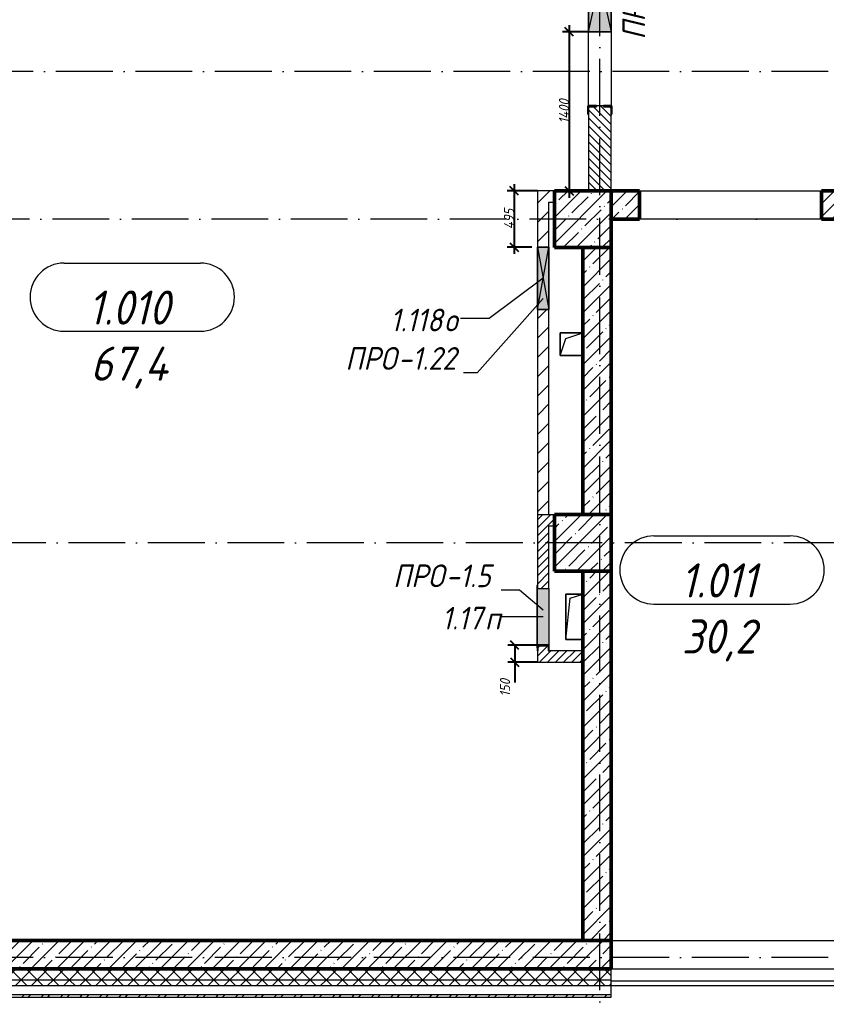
# Model space of a CAD drawing. Header units: millimetres. Extents: x -12989 to 629078, y -109036 to 555275.
# Drawn here: x 513353 to 520458, y 320786 to 329430 of the extents above; entities that cross this region are included whole.
import ezdxf

# ---------------------------------------------------------------- set-up
doc = ezdxf.new("R2010")
doc.units = ezdxf.units.MM
doc.linetypes.add('50_200_ШТРИХ_1Т_ш5_п1_п1_', pattern=[700, 500, -100, 0, -100])
for name, color, linetype, lineweight in [('A-____-____-DIMS', 7, 'Continuous', 9), ('A-DETL-GENF-OTLN', 7, 'Continuous', 9), ('A-FLOR-____-OTLN', 7, 'Continuous', 9), ('A-GENM-____-IDEN', 7, 'Continuous', 9), ('A-GENM-____-MCUT', 7, 'Continuous', 25), ('A-GENM-____-OTLN', 7, 'Continuous', 9), ('A-GENM-____-OTLN-1', 7, 'Continuous', 25), ('A-GLAZ-____-IDEN', 7, 'Continuous', 9), ('A-GLAZ-____-OTLN', 7, 'Continuous', 9), ('A-WALL-____-MCUT', 7, 'Continuous', 13), ('A-WALL-____-MCUT-1', 7, 'Continuous', 9), ('A-WALL-____-MCUT-2', 7, 'Continuous', 50), ('A-WALL-____-OTLN', 7, 'Continuous', 9), ('A-WALL-____-PATT-1', 7, 'Continuous', 9), ('A-WALL-FNSH-MCUT-1', 7, 'Continuous', 9), ('I-WALL-____-OTLN', 7, 'Continuous', 9), ('S-COLS-____-MCUT', 7, 'Continuous', 50), ('S-COLS-____-OTLN', 7, 'Continuous', 9), ('S-GRID-____-OTLN-1', 7, '50_200_ШТРИХ_1Т_ш5_п1_п1_', 9)]:
    doc.layers.add(name, color=color, linetype=linetype, lineweight=lineweight)
doc.layers.add('A-AREA-IDEN-1', color=7, linetype='Continuous', lineweight=9, true_color=0xaaaaaa)
doc.layers.add('A-GLAZ-____-OTLN-1', color=7, linetype='Continuous', lineweight=9, true_color=0xc0c0c0)
doc.styles.add('ISOCPEUR_I', font='isocpeui.ttf', dxfattribs={"width": 0.9, "height": 2.5})
doc.styles.add('ISOCPEUR_I_11', font='isocpeui.ttf', dxfattribs={"width": 0.9, "height": 200})
doc.styles.add('ISOCPEUR_I_7', font='isocpeui.ttf', dxfattribs={"width": 0.9, "height": 90})
doc.dimstyles.new('ISO-1_8_0_9К_СРЕДНИЙ_Кладочные_1', dxfattribs={"dimscale": 304.8, "dimtxt": 89.638306, "dimasz": 0.246063, "dimexe": 0.19685, "dimexo": 0, "dimgap": 0, "dimtad": 1, "dimdec": 3, "dimrnd": 0.001, "dimdsep": 46, "dimtxsty": 'ISOCPEUR_I_7', "dimblk1": 'OBLIQUE', "dimblk2": 'OBLIQUE', "dimsah": 1, "dimcen": 0.09, "dimdle": 0.19685, "dimazin": 0, "dimtfac": 1, "dimtdec": 4, "dimtix": 1, "dimtmove": 0, "dimatfit": 3, "dimfxl": 1, "dimtvp": 1, "dimtolj": 1, "dimtzin": 0, "dimarcsym": 2})
doc.dimstyles.new('ISO-1_8_0_9К_СРЕДНИЙ_Кладочные_2', dxfattribs={"dimscale": 304.8, "dimtxt": 89.638306, "dimasz": 0.246063, "dimexe": 0.19685, "dimexo": 0, "dimgap": 0, "dimtad": 1, "dimdec": 3, "dimrnd": 0.001, "dimdsep": 46, "dimtxsty": 'ISOCPEUR_I_7', "dimblk1": 'OBLIQUE', "dimblk2": 'OBLIQUE', "dimsah": 1, "dimcen": 0.09, "dimdle": 0.19685, "dimazin": 0, "dimtfac": 1, "dimtdec": 4, "dimtix": 1, "dimtmove": 1, "dimatfit": 3, "dimfxl": 1, "dimtvp": 1, "dimtolj": 1, "dimtzin": 0, "dimarcsym": 2})
pattern_1 = [(45, (513013.31, 265891.49), (-114.04925, 114.04925), []), (45, (513127.36, 265891.49), (-114.04925, 114.04925), [201.612, -40.322, 3.353, -36.97])]
pattern_2 = [(45, (513013.31, 265891.49), (-35.35534, 35.35534), [])]
pattern_3 = [(45, (513013.31, 265891.49), (-84.85281, 84.85281), [])]
pattern_4 = [(45, (513013.31, 265891.49), (-70.71068, 70.71068), []), (135, (513013.31, 265891.49), (-70.71068, -70.71068), [])]

# ---------------------------------------------------------------- blocks, each defined once
blk = doc.blocks.new('BSC_Колонна _Прямоугольная - 500х500-V33-АР1_План отверстий 1 этажа в осях 1-64_Ю-ЯЯ')
at = {"layer": 'S-COLS-____-OTLN'}
h = blk.add_hatch(dxfattribs=at)
h.set_pattern_fill('FP_39', color=256, style=0, pattern_type=2)
h.set_pattern_definition([(45, (-5300, -61781.04), (-114.04925, 114.04925), []), (45, (-5185.95, -61781.04), (-114.04925, 114.04925), [201.613, -40.323, 3.353, -36.97])])
h.paths.add_polyline_path([(-250, -250), (250, -250), (250, 250), (-250, 250)], flags=0)
at = {"layer": 'S-COLS-____-MCUT'}
for p, q in [((250, 250), (-250, 250)), ((-250, 250), (-250, -250)), ((250, -250), (250, 250)), ((-250, -250), (250, -250))]:
    blk.add_line(p, q, dxfattribs=at)
blk = doc.blocks.new('BSC_Колонна _Прямоугольная - 500х500-V63-АР1_План отверстий 1 этажа в осях 1-64_Ю-ЯЯ')
at = {"layer": 'S-COLS-____-OTLN'}
h = blk.add_hatch(dxfattribs=at)
h.set_pattern_fill('FP_71', color=256, style=0, pattern_type=2)
h.set_pattern_definition([(45, (-5300, -58931.04), (-114.04925, 114.04925), []), (45, (-5185.95, -58931.04), (-114.04925, 114.04925), [201.613, -40.323, 3.353, -36.97])])
h.paths.add_polyline_path([(-250, -250), (250, -250), (250, 250), (-250, 250)], flags=0)
at = {"layer": 'S-COLS-____-MCUT'}
for p, q in [((250, 250), (-250, 250)), ((-250, 250), (-250, -250)), ((250, -250), (250, 250)), ((-250, -250), (250, -250))]:
    blk.add_line(p, q, dxfattribs=at)
blk = doc.blocks.new('Фахверк_СКБ_Уголок - 200_4010-27904286-АР1_План отверстий 1 этажа в осях 1-64_Ю-ЯЯ')
at = {"layer": 'A-GENM-____-MCUT'}
for p, q in [((200, 156), (125, 156)), ((125, 156), (125, 81)), ((131, 81), (131, 150)), ((131, 150), (200, 150)), ((200, 150), (200, 156)), ((125, 81), (131, 81)), ((131, 19), (125, 19)), ((125, 19), (125, -56)), ((131, -50), (131, 19)), ((125, -56), (200, -56)), ((200, -50), (131, -50)), ((200, -56), (200, -50))]:
    blk.add_line(p, q, dxfattribs=at)
blk = doc.blocks.new('AR_Отверстие Ниша - Лючок-32405808-АР1_План отверстий 1 этажа в осях 1-64_Ю-ЯЯ')
at = {"layer": 'A-GLAZ-____-OTLN'}
blk.add_hatch(color=256, dxfattribs=at).paths.add_polyline_path([(-250, 50), (-250, -50), (250, -50), (250, 50)], flags=0)
for p, q in [((-250, 50), (250, 50)), ((250, 50), (250, -50)), ((250, -50), (-250, -50))]:
    blk.add_line(p, q, dxfattribs=at)
blk = doc.blocks.new('Л_Общий_Лючок - Лючок-29741473-АР1_План отверстий 1 этажа в осях 1-64_Ю-ЯЯ')
at = {"layer": 'A-GLAZ-____-OTLN-1'}
blk.add_hatch(color=256, dxfattribs=at).paths.add_polyline_path([(524, 0), (-24, 0), (-24, -6), (524, -6)], flags=0)
at = {"layer": 'A-GLAZ-____-OTLN'}
for p, q in [((-24, 0), (-24, -6)), ((524, 0), (524, -6)), ((-24, -6), (524, -6))]:
    blk.add_line(p, q, dxfattribs=at)
blk = doc.blocks.new('154_Фахверк_СКБ_Швеллер - Тип_100_4010_1-28088705-АР1_План отверстий 1 этажа в осях 1-64_Ю-ЯЯ')
at = {"layer": 'A-GENM-____-MCUT'}
for p, q in [((175, 50), (125, 50)), ((125, 50), (125, -50)), ((128, 47), (175, 47)), ((128, -47), (128, 47)), ((175, 47), (175, 50)), ((125, -50), (175, -50)), ((175, -47), (128, -47)), ((175, -50), (175, -47))]:
    blk.add_line(p, q, dxfattribs=at)
blk = doc.blocks.new('AR_Отверстие прямоугольное _в плите_ - AR_Отверстие прямоугольное _в плите_-30459278-АР1_План отверстий 1 этажа в осях 1-64_Ю-ЯЯ')
at = {"layer": 'A-GENM-____-OTLN'}
for p, q in [((75, 200), (-75, 200)), ((-75, 200), (-75, -200)), ((-37.5, 162.5), (75, 200)), ((-75, -200), (-37.5, 162.5)), ((-75, -200), (75, -200))]:
    blk.add_line(p, q, dxfattribs=at)
blk = doc.blocks.new('AR_Отверстие прямоугольное _в плите_ - AR_Отверстие прямоугольное _в плите_-V246-АР1_План отверстий 1 этажа в осях 1-64_Ю-ЯЯ')
at = {"layer": 'A-GENM-____-OTLN'}
for p, q in [((100, 100), (-100, 100)), ((-100, 100), (-100, -100)), ((-50, 50), (100, 100)), ((-100, -100), (-50, 50)), ((-100, -100), (100, -100))]:
    blk.add_line(p, q, dxfattribs=at)
blk = doc.blocks.new('AR_Отверстие прямоугольное _в стене_ - AR_Отверстие прямоугольное _в стене__ОВ-36689316-АР1_План отверстий 1 этажа в осях 1-64_Ю-ЯЯ')
at = {"layer": 'A-GLAZ-____-OTLN'}
blk.add_hatch(color=256, dxfattribs=at).paths.add_polyline_path([(-275, -50), (275, -50), (275, 50), (-275, 50)], flags=0)
at = {"layer": 'A-DETL-GENF-OTLN'}
for p, q in [((-275, -50), (-275, 50)), ((-275, 50), (275, 50)), ((275, 50), (-275, -50)), ((-275, 50), (275, -50)), ((275, 50), (-275, 50)), ((-275, 50), (-275, -50)), ((275, 50), (275, -50)), ((275, -50), (275, 50)), ((275, -50), (-275, -50)), ((-275, -50), (275, -50))]:
    blk.add_line(p, q, dxfattribs=at)
blk = doc.blocks.new('AR_Отверстие прямоугольное _в стене_ - AR_Отверстие прямоугольное _в стене__ОВ-36659117-АР1_План отверстий 1 этажа в осях 1-64_Ю-ЯЯ')
at = {"layer": 'A-GLAZ-____-OTLN'}
blk.add_hatch(color=256, dxfattribs=at).paths.add_polyline_path([(-450, -100), (450, -100), (450, 100), (-450, 100)], flags=0)
at = {"layer": 'A-DETL-GENF-OTLN'}
for p, q in [((-450, -100), (-450, 100)), ((-450, 100), (450, 100)), ((450, 100), (-450, -100)), ((-450, 100), (450, -100)), ((450, 100), (-450, 100)), ((-450, 100), (-450, -100)), ((450, 100), (450, -100)), ((450, -100), (450, 100)), ((450, -100), (-450, -100)), ((-450, -100), (450, -100))]:
    blk.add_line(p, q, dxfattribs=at)
blk = doc.blocks.new('_Oblique')
at = {"color": 0, "linetype": 'ByBlock', "lineweight": -2}
blk.add_line((-0.5, -0.5), (0.5, 0.5), dxfattribs=at)
blk = doc.blocks.new('*D5597')
at = {"layer": 'A-____-____-DIMS', "color": 0, "lineweight": -2, "transparency": 16777216}
for p, q in [((517961.3, 323922.5), (517652.9, 323922.5)), ((517712.9, 323922.5), (517712.9, 323712.5)), ((517913.3, 323772.5), (517652.9, 323772.5)), ((517712.9, 323772.5), (517712.9, 323593.8))]:
    blk.add_line(p, q, dxfattribs=at)
at = {"layer": 'Defpoints', "color": 0, "transparency": 16777216}
for p in [(517712.9, 323922.5), (517961.3, 323922.5), (517913.3, 323772.5)]:
    blk.add_point(p, dxfattribs=at)
at = {"layer": 'A-____-____-DIMS', "color": 0, "lineweight": -2, "transparency": 16777216, "xscale": 75, "yscale": 75, "zscale": 75}
for p, rotation in [((517712.9, 323922.5), 90), ((517712.9, 323772.5), 270)]:
    blk.add_blockref('_Oblique', p, dxfattribs=dict(at, rotation=rotation))
at = {"layer": 'A-____-____-DIMS', "color": 0, "transparency": 16777216, "insert": (517582.7, 323469.7), "char_height": 90, "width": 368.207, "attachment_point": 1, "rotation": 90, "line_spacing_factor": 1.149209, "style": 'ISOCPEUR_I_7'}
blk.add_mtext('\\A1;150', dxfattribs=at)
blk = doc.blocks.new('*D5646')
at = {"layer": 'A-____-____-DIMS', "color": 0, "lineweight": -2, "transparency": 16777216}
for p, q in [((518192.5, 329382.5), (518192.5, 327862.5)), ((518357.3, 329322.5), (518132.5, 329322.5)), ((518563.3, 327922.5), (518132.5, 327922.5))]:
    blk.add_line(p, q, dxfattribs=at)
at = {"layer": 'Defpoints', "color": 0, "transparency": 16777216}
for p in [(518357.3, 329322.5), (518192.5, 327922.5), (518563.3, 327922.5)]:
    blk.add_point(p, dxfattribs=at)
at = {"layer": 'A-____-____-DIMS', "color": 0, "lineweight": -2, "transparency": 16777216, "xscale": 75, "yscale": 75, "zscale": 75}
for p, rotation in [((518192.5, 329322.5), 90), ((518192.5, 327922.5), 270)]:
    blk.add_blockref('_Oblique', p, dxfattribs=dict(at, rotation=rotation))
at = {"layer": 'A-____-____-DIMS', "color": 0, "transparency": 16777216, "insert": (518147.5, 328622.5), "char_height": 90, "width": 521.281, "attachment_point": 5, "rotation": 90, "style": 'ISOCPEUR_I_7'}
blk.add_mtext('\\A1;1400', dxfattribs=at)
blk = doc.blocks.new('*D5647')
at = {"layer": 'A-____-____-DIMS', "color": 0, "lineweight": -2, "transparency": 16777216}
for p, q in [((517708.1, 327982.5), (517708.1, 327367.5)), ((517913.3, 327922.5), (517648.1, 327922.5)), ((517863.3, 327427.5), (517648.1, 327427.5))]:
    blk.add_line(p, q, dxfattribs=at)
at = {"layer": 'Defpoints', "color": 0, "transparency": 16777216}
for p in [(517913.3, 327922.5), (517708.1, 327427.5), (517863.3, 327427.5)]:
    blk.add_point(p, dxfattribs=at)
at = {"layer": 'A-____-____-DIMS', "color": 0, "lineweight": -2, "transparency": 16777216, "xscale": 75, "yscale": 75, "zscale": 75}
for p, rotation in [((517708.1, 327922.5), 90), ((517708.1, 327427.5), 270)]:
    blk.add_blockref('_Oblique', p, dxfattribs=dict(at, rotation=rotation))
at = {"layer": 'A-____-____-DIMS', "color": 0, "transparency": 16777216, "insert": (517663.1, 327675), "char_height": 90, "width": 426.127, "attachment_point": 5, "rotation": 90, "style": 'ISOCPEUR_I_7'}
blk.add_mtext('\\A1;495', dxfattribs=at)
blk = doc.blocks.new('AAR_СКБ_Марка_помещения_1_5 ммп - Номер _ Площадь-27962135-АИ_План этажа_Стены_1')
at = {"layer": 'A-AREA-IDEN-1'}
for p, q in [((-2.987, 3), (3.013, 3)), ((-2.987, 0), (3.013, 0))]:
    blk.add_line(p, q, dxfattribs=at)
for centre, start, end in [((-2.987, 1.5), 90, 270), ((3.013, 1.5), 270, 90)]:
    blk.add_arc(centre, 1.5, start, end, dxfattribs=at)

msp = doc.modelspace()

# ---------------------------------------------------------------- hatches: boundary and pattern name
at = {"layer": 'A-WALL-____-PATT-1'}
h = msp.add_hatch(dxfattribs=at)
h.set_pattern_fill('FP_6', color=256, style=0, pattern_type=2)
h.set_pattern_definition([(135, (513013.31, 265891.49), (-35.35534, -35.35534), [])])
h.paths.add_polyline_path([(518494.3109, 327922.5335), (518563.3109, 327922.5335), (518563.3109, 328666.5335), (518494.3109, 328666.5335), (518494.3109, 328672.5335), (518432.3109, 328672.5335), (518432.3109, 328666.5335), (518363.3109, 328666.5335), (518363.3109, 327922.5335)], flags=0)
h.paths.add_polyline_path([(518494.3109, 330372.5335), (518494.3109, 330378.5335), (518563.3109, 330378.5335), (518563.3109, 333072.5335), (518363.3109, 333072.5335), (518363.3109, 330378.5335), (518432.3109, 330378.5335), (518432.3109, 330372.5335)], flags=0)
h = msp.add_hatch(dxfattribs=at)
h.set_pattern_fill('FP_4', color=256, style=0, pattern_type=2)
h.set_pattern_definition(pattern_3)
h.paths.add_polyline_path([(518013.3109, 327822.5335), (518063.3109, 327822.5335), (518063.3109, 327922.5335), (517913.3109, 327922.5335), (517913.3109, 327822.5335)], flags=0)
h = msp.add_hatch(dxfattribs=at)
h.set_pattern_fill('FP_13', color=256, style=0, pattern_type=2)
h.set_pattern_definition(pattern_1)
h.paths.add_polyline_path([(520613.3109, 327672.5335), (520613.3109, 327922.5335), (520413.3109, 327922.5335), (520413.3109, 327672.5335)], flags=0)
h.paths.add_polyline_path([(518563.3109, 327672.5335), (518813.3109, 327672.5335), (518813.3109, 327922.5335), (518563.3109, 327922.5335)], flags=0)
h = msp.add_hatch(dxfattribs=at)
h.set_pattern_fill('FP_4', color=256, style=0, pattern_type=2)
h.set_pattern_definition(pattern_3)
h.paths.add_polyline_path([(518013.3109, 325072.5335), (518013.3109, 326877.5335), (517913.3109, 326877.5335), (517913.3109, 325072.5335)], flags=0)
h.paths.add_polyline_path([(517913.3109, 327427.5335), (518013.3109, 327427.5335), (518013.3109, 327822.5335), (517913.3109, 327822.5335)], flags=0)
h = msp.add_hatch(dxfattribs=at)
h.set_pattern_fill('FP_13', color=256, style=0, pattern_type=2)
h.set_pattern_definition(pattern_1)
h.paths.add_polyline_path([(518563.3109, 325072.5335), (518563.3109, 327422.5335), (518313.3109, 327422.5335), (518313.3109, 325072.5335)], flags=0)
h = msp.add_hatch(dxfattribs=at)
h.set_pattern_fill('FP_5', color=256, style=0, pattern_type=2)
h.set_pattern_definition(pattern_2)
h.paths.add_polyline_path([(518013.3109, 324972.5335), (518063.3109, 324972.5335), (518063.3109, 325072.5335), (517913.3109, 325072.5335), (517913.3109, 324972.5335)], flags=0)
h = msp.add_hatch(dxfattribs=at)
h.set_pattern_fill('FP_5', color=256, style=0, pattern_type=2)
h.set_pattern_definition(pattern_2)
h.paths.add_polyline_path([(518010.3109, 323872.5335), (518010.3109, 323919.5335), (517916.3109, 323919.5335), (517916.3109, 323872.5335), (517963.3109, 323872.5335)], flags=0)
h.paths.add_polyline_path([(517913.3109, 324422.5335), (518013.3109, 324422.5335), (518013.3109, 324972.5335), (517913.3109, 324972.5335)], flags=0)
h = msp.add_hatch(dxfattribs=at)
h.set_pattern_fill('FP_13', color=256, style=0, pattern_type=2)
h.set_pattern_definition(pattern_1)
h.paths.add_polyline_path([(518563.3109, 321322.5335), (518563.3109, 324572.5335), (518313.3109, 324572.5335), (518313.3109, 321322.5335)], flags=0)
h = msp.add_hatch(dxfattribs=at)
h.set_pattern_fill('FP_5', color=256, style=0, pattern_type=2)
h.set_pattern_definition(pattern_2)
h.paths.add_polyline_path([(518013.3109, 323772.5335), (518313.3109, 323772.5335), (518313.3109, 323872.5335), (517913.3109, 323872.5335), (517913.3109, 323772.5335), (518010.3109, 323772.5335)], flags=0)
h = msp.add_hatch(dxfattribs=at)
h.set_pattern_fill('FP_13', color=256, style=0, pattern_type=2)
h.set_pattern_definition(pattern_1)
h.paths.add_polyline_path([(518313.3109, 321072.5335), (518313.3109, 321322.5335), (511063.3109, 321322.5335), (511063.3109, 321072.5335), (516532.9035, 321072.5335)], flags=0)
h = msp.add_hatch(dxfattribs=at)
h.set_pattern_fill('FP_13', color=256, style=0, pattern_type=2)
h.set_pattern_definition(pattern_1)
h.paths.add_polyline_path([(526063.3109, 321072.5335), (526063.3109, 321322.5335), (522663.3109, 321322.5335), (522663.3109, 321072.5335), (525370.4068, 321072.5335)], flags=0)
h.paths.add_polyline_path([(520663.3109, 321072.5335), (521263.3109, 321072.5335), (521263.3109, 321322.5335), (520663.3109, 321322.5335)], flags=0)
h.paths.add_polyline_path([(518313.3109, 321072.5335), (518563.3109, 321072.5335), (518563.3109, 321322.5335), (518313.3109, 321322.5335)], flags=0)
h = msp.add_hatch(dxfattribs=at)
h.set_pattern_fill('FP_1', color=256, style=0, pattern_type=2)
h.set_pattern_definition(pattern_4)
h.paths.add_polyline_path([(557438.3109, 320972.5335), (558228.3109, 320972.5335), (558228.3109, 321072.5335), (557438.3109, 321072.5335), (557438.3109, 321066.5335), (557363.3109, 321066.5335), (557363.3109, 320972.5335)], flags=0)
h.paths.add_polyline_path([(555417.9182, 320972.5335), (555563.3109, 320972.5335), (555563.3109, 321066.5335), (555488.3109, 321066.5335), (555488.3109, 321072.5335), (554438.3109, 321072.5335), (554438.3109, 321066.5335), (554363.3109, 321066.5335), (554363.3109, 320972.5335)], flags=0)
h.paths.add_polyline_path([(552563.3109, 320972.5335), (552563.3109, 321066.5335), (552488.3109, 321066.5335), (552488.3109, 321072.5335), (551438.3109, 321072.5335), (551438.3109, 321066.5335), (551363.3109, 321066.5335), (551363.3109, 320972.5335), (551882.9168, 320972.5335)], flags=0)
h.paths.add_polyline_path([(548713.3109, 320972.5335), (549563.3109, 320972.5335), (549563.3109, 321066.5335), (549488.3109, 321066.5335), (549488.3109, 321072.5335), (548438.3109, 321072.5335), (548438.3109, 321066.5335), (548363.3109, 321066.5335), (548363.3109, 320972.5335), (548438.3109, 320972.5335)], flags=0)
h.paths.add_polyline_path([(546563.3109, 320972.5335), (546563.3109, 321066.5335), (546488.3109, 321066.5335), (546488.3109, 321072.5335), (545438.3109, 321072.5335), (545438.3109, 321066.5335), (545363.3109, 321066.5335), (545363.3109, 320972.5335), (546557.3109, 320972.5335)], flags=0)
h.paths.add_polyline_path([(543563.3109, 320972.5335), (543563.3109, 321066.5335), (543488.3109, 321066.5335), (543488.3109, 321072.5335), (542438.3109, 321072.5335), (542438.3109, 321066.5335), (542363.3109, 321066.5335), (542363.3109, 320972.5335), (543045.4135, 320972.5335)], flags=0)
h.paths.add_polyline_path([(539510.4122, 320972.5335), (540563.3109, 320972.5335), (540563.3109, 321066.5335), (540488.3109, 321066.5335), (540488.3109, 321072.5335), (539438.3109, 321072.5335), (539438.3109, 321066.5335), (539363.3109, 321066.5335), (539363.3109, 320972.5335)], flags=0)
h.paths.add_polyline_path([(537563.3109, 320972.5335), (537563.3109, 321066.5335), (537488.3109, 321066.5335), (537488.3109, 321072.5335), (536438.3109, 321072.5335), (536438.3109, 321066.5335), (536363.3109, 321066.5335), (536363.3109, 320972.5335), (536859.1612, 320972.5335)], flags=0)
h.paths.add_polyline_path([(533363.3109, 320972.5335), (534563.3109, 320972.5335), (534563.3109, 321066.5335), (534488.3109, 321066.5335), (534488.3109, 321072.5335), (533438.3109, 321072.5335), (533438.3109, 321066.5335), (533363.3109, 321066.5335)], flags=0)
h.paths.add_polyline_path([(531213.3109, 320972.5335), (531563.3109, 320972.5335), (531563.3109, 321066.5335), (531488.3109, 321066.5335), (531488.3109, 321072.5335), (530438.3109, 321072.5335), (530438.3109, 321066.5335), (530363.3109, 321066.5335), (530363.3109, 320972.5335), (530713.3109, 320972.5335)], flags=0)
h.paths.add_polyline_path([(528905.4082, 320972.5335), (529363.3109, 320972.5335), (529363.3109, 321066.5335), (529288.3109, 321066.5335), (529288.3109, 321072.5335), (522663.3109, 321072.5335), (522663.3109, 320972.5335), (527137.9075, 320972.5335)], flags=0)
h.paths.add_polyline_path([(521263.3109, 320972.5335), (521263.3109, 321072.5335), (520663.3109, 321072.5335), (520663.3109, 320972.5335)], flags=0)
h.paths.add_polyline_path([(518563.3109, 320972.5335), (518563.3109, 321072.5335), (510563.3109, 321072.5335), (510563.3109, 320972.5335), (516532.9035, 320972.5335)], flags=0)
h = msp.add_hatch(dxfattribs=at)
h.set_pattern_fill('FP_1', color=256, style=0, pattern_type=2)
h.set_pattern_definition(pattern_4)
h.paths.add_polyline_path([(558228.3109, 320922.5335), (558228.3109, 320972.5335), (557363.3109, 320972.5335), (557363.3109, 320922.5335), (558069.1692, 320922.5335)], flags=0)
h.paths.add_polyline_path([(555417.9182, 320922.5335), (555563.3109, 320922.5335), (555563.3109, 320972.5335), (554363.3109, 320972.5335), (554363.3109, 320922.5335)], flags=0)
h.paths.add_polyline_path([(552563.3109, 320922.5335), (552563.3109, 320972.5335), (551363.3109, 320972.5335), (551363.3109, 320922.5335), (551882.9168, 320922.5335)], flags=0)
h.paths.add_polyline_path([(549563.3109, 320922.5335), (549563.3109, 320972.5335), (548363.3109, 320972.5335), (548363.3109, 320922.5335), (549231.6658, 320922.5335)], flags=0)
h.paths.add_polyline_path([(546563.3109, 320922.5335), (546563.3109, 320972.5335), (545363.3109, 320972.5335), (545363.3109, 320922.5335), (545696.6645, 320922.5335)], flags=0)
h.paths.add_polyline_path([(540394.1625, 320922.5335), (540563.3109, 320922.5335), (540563.3109, 320972.5335), (539363.3109, 320972.5335), (539363.3109, 320922.5335), (539952.2873, 320922.5335)], flags=0)
h.paths.add_polyline_path([(542363.3109, 320922.5335), (543563.3109, 320922.5335), (543563.3109, 320972.5335), (542363.3109, 320972.5335)], flags=0)
h.paths.add_polyline_path([(536363.3109, 320922.5335), (537563.3109, 320922.5335), (537563.3109, 320972.5335), (536363.3109, 320972.5335)], flags=0)
h.paths.add_polyline_path([(533363.3109, 320922.5335), (534563.3109, 320922.5335), (534563.3109, 320972.5335), (533363.3109, 320972.5335)], flags=0)
h.paths.add_polyline_path([(530363.3109, 320922.5335), (531563.3109, 320922.5335), (531563.3109, 320972.5335), (530363.3109, 320972.5335)], flags=0)
h.paths.add_polyline_path([(528905.4082, 320922.5335), (529363.3109, 320922.5335), (529363.3109, 320972.5335), (522663.3109, 320972.5335), (522663.3109, 320922.5335), (527137.9075, 320922.5335)], flags=0)
h.paths.add_polyline_path([(521263.3109, 320922.5335), (521263.3109, 320972.5335), (520663.3109, 320972.5335), (520663.3109, 320922.5335)], flags=0)
h.paths.add_polyline_path([(518563.3109, 320922.5335), (518563.3109, 320972.5335), (510463.3109, 320972.5335), (510463.3109, 320922.5335), (516532.9035, 320922.5335)], flags=0)
h = msp.add_hatch(dxfattribs=at)
h.set_pattern_fill('FP_3', color=256, style=0, pattern_type=2)
h.set_pattern_definition([(45, (513013.31, 265891.49), (-85.53659, 85.53659), []), (45, (513070.34, 265891.49), (-85.53659, 85.53659), [])])
h.paths.add_polyline_path([(558069.1692, 320822.5335), (558228.3109, 320822.5335), (558228.3109, 320842.5335), (557363.3109, 320842.5335), (557363.3109, 320822.5335)], flags=0)
h.paths.add_polyline_path([(555417.9182, 320822.5335), (555563.3109, 320822.5335), (555563.3109, 320842.5335), (554363.3109, 320842.5335), (554363.3109, 320822.5335)], flags=0)
h.paths.add_polyline_path([(551882.9168, 320822.5335), (552563.3109, 320822.5335), (552563.3109, 320842.5335), (551363.3109, 320842.5335), (551363.3109, 320822.5335)], flags=0)
h.paths.add_polyline_path([(549231.6658, 320822.5335), (549563.3109, 320822.5335), (549563.3109, 320842.5335), (548363.3109, 320842.5335), (548363.3109, 320822.5335), (548789.7907, 320822.5335)], flags=0)
h.paths.add_polyline_path([(546563.3109, 320822.5335), (546563.3109, 320842.5335), (545363.3109, 320842.5335), (545363.3109, 320822.5335), (545696.6645, 320822.5335)], flags=0)
h.paths.add_polyline_path([(543045.4135, 320822.5335), (543563.3109, 320822.5335), (543563.3109, 320842.5335), (542363.3109, 320842.5335), (542363.3109, 320822.5335)], flags=0)
h.paths.add_polyline_path([(540394.1625, 320822.5335), (540563.3109, 320822.5335), (540563.3109, 320842.5335), (539363.3109, 320842.5335), (539363.3109, 320822.5335), (539952.2873, 320822.5335)], flags=0)
h.paths.add_polyline_path([(536363.3109, 320822.5335), (537563.3109, 320822.5335), (537563.3109, 320842.5335), (536363.3109, 320842.5335)], flags=0)
h.paths.add_polyline_path([(534207.9102, 320822.5335), (534563.3109, 320822.5335), (534563.3109, 320842.5335), (533363.3109, 320842.5335), (533363.3109, 320822.5335)], flags=0)
h.paths.add_polyline_path([(531563.3109, 320822.5335), (531563.3109, 320842.5335), (530363.3109, 320842.5335), (530363.3109, 320822.5335), (531556.6592, 320822.5335)], flags=0)
h.paths.add_polyline_path([(528905.4082, 320822.5335), (529363.3109, 320822.5335), (529363.3109, 320842.5335), (522663.3109, 320842.5335), (522663.3109, 320822.5335), (527137.9075, 320822.5335)], flags=0)
h.paths.add_polyline_path([(520663.3109, 320822.5335), (521263.3109, 320822.5335), (521263.3109, 320842.5335), (520663.3109, 320842.5335)], flags=0)
h.paths.add_polyline_path([(518563.3109, 320822.5335), (518563.3109, 320842.5335), (510333.3109, 320842.5335), (510333.3109, 320822.5335), (516532.9035, 320822.5335)], flags=0)

# ---------------------------------------------------------------- linework, layer by layer
at = {"layer": 'A-FLOR-____-OTLN'}
for p, q in [((518113.3109, 326672.5335), (518313.3109, 326672.5335)), ((518113.3109, 326472.5335), (518113.3109, 326672.5335)), ((518313.3109, 326472.5335), (518113.3109, 326472.5335)), ((518163.3109, 324372.5335), (518313.3109, 324372.5335)), ((518163.3109, 323972.5335), (518163.3109, 324372.5335)), ((518313.3109, 323972.5335), (518163.3109, 323972.5335))]:
    msp.add_line(p, q, dxfattribs=at)
at = {"layer": 'A-GENM-____-IDEN'}
for p, q in [((517963.3109, 326975.2974), (517382.7282, 326319.8596)), ((517382.7282, 326319.8596), (517263.5465, 326319.8596)), ((517753.8328, 324405.7262), (517594.3547, 324405.7262)), ((517963.3109, 324229.7568), (517753.8328, 324405.7262))]:
    msp.add_line(p, q, dxfattribs=at)
at = {"layer": 'A-GLAZ-____-IDEN'}
for p, q in [((517963.3109, 327152.5335), (517489.3338, 326797.7417)), ((517489.3338, 326797.7417), (517235.5659, 326797.7417)), ((517963.3109, 324172.5335), (517594.3547, 324172.5335))]:
    msp.add_line(p, q, dxfattribs=at)
at = {"layer": 'A-WALL-____-MCUT'}
for p, q in [((518494.3109, 328672.5335), (518432.3109, 328672.5335)), ((518363.3109, 328597.5335), (518363.3109, 327922.5335)), ((518563.3109, 327922.5335), (518563.3109, 328597.5335)), ((518563.3109, 320842.5335), (518563.3109, 321072.5335)), ((518563.3109, 320842.5335), (510333.3109, 320842.5335))]:
    msp.add_line(p, q, dxfattribs=at)
at = {"layer": 'A-WALL-____-MCUT-1'}
for p, q in [((518563.3109, 320972.5335), (510463.3109, 320972.5335)), ((518563.3109, 320922.5335), (510413.3109, 320922.5335))]:
    msp.add_line(p, q, dxfattribs=at)
at = {"layer": 'A-WALL-____-MCUT-2'}
for p, q in [((518813.3109, 327922.5335), (518563.3109, 327922.5335)), ((518813.3109, 327672.5335), (518813.3109, 327922.5335)), ((520613.3109, 327922.5335), (520413.3109, 327922.5335)), ((520413.3109, 327922.5335), (520413.3109, 327672.5335)), ((518563.3109, 327672.5335), (518813.3109, 327672.5335)), ((520413.3109, 327672.5335), (520613.3109, 327672.5335)), ((518313.3109, 327422.5335), (518313.3109, 325072.5335)), ((518563.3109, 325072.5335), (518563.3109, 327422.5335)), ((518313.3109, 324572.5335), (518313.3109, 321322.5335)), ((518563.3109, 321072.5335), (518563.3109, 324572.5335)), ((511063.3109, 321322.5335), (518563.3109, 321322.5335)), ((511063.3109, 321072.5335), (518563.3109, 321072.5335)), ((518563.3109, 321072.5335), (518313.3109, 321072.5335))]:
    msp.add_line(p, q, dxfattribs=at)
at = {"layer": 'A-WALL-____-OTLN'}
for p, q in [((518813.3109, 327922.5335), (520413.3109, 327922.5335)), ((520413.3109, 327672.5335), (518813.3109, 327672.5335)), ((518563.3109, 321322.5335), (520663.3109, 321322.5335)), ((518563.3109, 321072.5335), (520663.3109, 321072.5335)), ((520663.3109, 320962.5335), (518563.3109, 320962.5335)), ((520663.3109, 320922.5335), (518563.3109, 320922.5335))]:
    msp.add_line(p, q, dxfattribs=at)
at = {"layer": 'A-WALL-FNSH-MCUT-1'}
for p, q in [((517913.3109, 327922.5335), (517913.3109, 327427.5335)), ((518063.3109, 327922.5335), (517913.3109, 327922.5335)), ((518013.3109, 327427.5335), (518013.3109, 327822.5335)), ((518013.3109, 327822.5335), (518063.3109, 327822.5335)), ((517913.3109, 326877.5335), (517913.3109, 324422.5335)), ((518013.3109, 325072.5335), (518013.3109, 326877.5335)), ((517913.3109, 325072.5335), (518063.3109, 325072.5335)), ((518013.3109, 324422.5335), (518013.3109, 324972.5335)), ((518013.3109, 324972.5335), (518063.3109, 324972.5335)), ((517913.3109, 323872.5335), (517913.3109, 323772.5335)), ((518313.3109, 323872.5335), (518013.3109, 323872.5335)), ((517913.3109, 323772.5335), (518313.3109, 323772.5335)), ((510313.3109, 320822.5335), (518563.3109, 320822.5335)), ((518563.3109, 320822.5335), (518563.3109, 320842.5335))]:
    msp.add_line(p, q, dxfattribs=at)
at = {"layer": 'I-WALL-____-OTLN'}
for p, q in [((518363.3109, 328672.5335), (518363.3109, 329322.5335)), ((518563.3109, 329322.5335), (518563.3109, 328672.5335))]:
    msp.add_line(p, q, dxfattribs=at)
at = {"layer": 'S-GRID-____-OTLN-1'}
for p, q in [((518463.3109, 318783.0794), (518463.3109, 356784.3429)), ((617087.7175, 328972.5335), (508344.5407, 328972.5335)), ((523942.6915, 327672.5335), (508344.5407, 327672.5335)), ((588493.3514, 324822.5335), (508344.5407, 324822.5335)), ((617087.7175, 321172.5335), (508344.5407, 321172.5335))]:
    msp.add_line(p, q, dxfattribs=at)

# ---------------------------------------------------------------- block references
at = {"layer": 'A-AREA-IDEN-1', "xscale": 199.9999999999999, "yscale": 199.9999999999999, "zscale": 199.9999999999999}
for p in [(514342.1999, 326686.6391), (519535.9943, 324284.1947)]:
    msp.add_blockref('AAR_СКБ_Марка_помещения_1_5 ммп - Номер _ Площадь-27962135-АИ_План этажа_Стены_1', p, dxfattribs=at)
at = {"layer": 'A-GENM-____-OTLN'}
for name, p in [('AR_Отверстие прямоугольное _в плите_ - AR_Отверстие прямоугольное _в плите_-V246-АР1_План отверстий 1 этажа в осях 1-64_Ю-ЯЯ', (518213.3109, 326572.5335)), ('AR_Отверстие прямоугольное _в плите_ - AR_Отверстие прямоугольное _в плите_-30459278-АР1_План отверстий 1 этажа в осях 1-64_Ю-ЯЯ', (518238.3109, 324172.5335))]:
    msp.add_blockref(name, p, dxfattribs=at)
at = {"layer": 'A-GENM-____-OTLN-1', "rotation": 269.9999999999999}
for name, p in [('Фахверк_СКБ_Уголок - 200_4010-27904286-АР1_План отверстий 1 этажа в осях 1-64_Ю-ЯЯ', (518413.3109, 328797.5335)), ('154_Фахверк_СКБ_Швеллер - Тип_100_4010_1-28088705-АР1_План отверстий 1 этажа в осях 1-64_Ю-ЯЯ', (517963.3109, 324047.5335))]:
    msp.add_blockref(name, p, dxfattribs=at)
at = {"layer": 'A-GLAZ-____-OTLN'}
for name, p, rotation in [('AR_Отверстие прямоугольное _в стене_ - AR_Отверстие прямоугольное _в стене__ОВ-36659117-АР1_План отверстий 1 этажа в осях 1-64_Ю-ЯЯ', (518463.3109, 329772.5335), 89.99999999999991), ('AR_Отверстие прямоугольное _в стене_ - AR_Отверстие прямоугольное _в стене__ОВ-36689316-АР1_План отверстий 1 этажа в осях 1-64_Ю-ЯЯ', (517963.3109, 327152.5335), 90.0000000000001), ('Л_Общий_Лючок - Лючок-29741473-АР1_План отверстий 1 этажа в осях 1-64_Ю-ЯЯ', (517913.3109, 324422.5335), 269.9999999999999), ('AR_Отверстие Ниша - Лючок-32405808-АР1_План отверстий 1 этажа в осях 1-64_Ю-ЯЯ', (517963.3109, 324172.5335), 89.9999999999999)]:
    msp.add_blockref(name, p, dxfattribs=dict(at, rotation=rotation))
at = {"layer": 'S-COLS-____-OTLN'}
for name, p in [('BSC_Колонна _Прямоугольная - 500х500-V33-АР1_План отверстий 1 этажа в осях 1-64_Ю-ЯЯ', (518313.3109, 327672.5335)), ('BSC_Колонна _Прямоугольная - 500х500-V63-АР1_План отверстий 1 этажа в осях 1-64_Ю-ЯЯ', (518313.3109, 324822.5335))]:
    msp.add_blockref(name, p, dxfattribs=at)

# ---------------------------------------------------------------- texts
at = {"layer": 'A-AREA-IDEN-1', "char_height": 300, "attachment_point": 8, "line_spacing_factor": 1.139951, "style": 'ISOCPEUR_I'}
for s, insert, width in [('\\pxqc,t8.46667,16.93333,25.4,33.86667,42.33333,50.8,59.26667,67.73333,76.2,84.66667,93.13333,101.6,110.06667,118.53333,127,135.46667,143.93333,152.4,160.86667,169.33333,177.8,186.26667,194.73333,203.2,211.66667,220.13333,228.6,237.06667,245.53333,254,262.46667,270.93333;{1.010}', (514316.7708, 326744.969), 846), ('\\pxqc,t8.46667,16.93333,25.4,33.86667,42.33333,50.8,59.26667,67.73333,76.2,84.66667,93.13333,101.6,110.06667,118.53333,127,135.46667,143.93333,152.4,160.86667,169.33333,177.8,186.26667,194.73333,203.2,211.66667,220.13333,228.6,237.06667,245.53333,254,262.46667,270.93333;{67,4}', (514316.7708, 326181.021), 794), ('\\pxqc,t8.46667,16.93333,25.4,33.86667,42.33333,50.8,59.26667,67.73333,76.2,84.66667,93.13333,101.6,110.06667,118.53333,127,135.46667,143.93333,152.4,160.86667,169.33333,177.8,186.26667,194.73333,203.2,211.66667,220.13333,228.6,237.06667,245.53333,254,262.46667,270.93333;{1.011}', (519510.5652, 324342.5246), 794), ('\\pxqc,t8.46667,16.93333,25.4,33.86667,42.33333,50.8,59.26667,67.73333,76.2,84.66667,93.13333,101.6,110.06667,118.53333,127,135.46667,143.93333,152.4,160.86667,169.33333,177.8,186.26667,194.73333,203.2,211.66667,220.13333,228.6,237.06667,245.53333,254,262.46667,270.93333;{30,2}', (519511.5652, 323778.5766), 754)]:
    msp.add_mtext(s, dxfattribs=dict(at, insert=insert, width=width))
at = {"layer": 'A-GENM-____-IDEN', "insert": (518662.3279, 329254.4269), "char_height": 200, "width": 562.784625, "attachment_point": 1, "rotation": 90, "style": 'ISOCPEUR_I_11'}
msp.add_mtext('ПРО', dxfattribs=at)
at = {"layer": 'A-GENM-____-IDEN', "char_height": 200, "attachment_point": 1, "style": 'ISOCPEUR_I_11'}
for s, insert, width in [('ПРО', (516221.8359, 326546.9757), 562.784625), ('-1.22', (516686.1797, 326546.9757), 663.79725), ('ПРО', (516641.498, 324632.8423), 562.784625), ('-1.5', (517105.8418, 324632.8423), 505.063125)]:
    msp.add_mtext(s, dxfattribs=dict(at, insert=insert, width=width))
at = {"layer": 'A-GLAZ-____-IDEN', "char_height": 200, "attachment_point": 1, "style": 'ISOCPEUR_I_11'}
for s, insert, width in [('1.118', (516616.7154, 326885.3562), 577.215), ('\\fISOCPEUR|b0|i1|c204|p34|;\\W.9;о', (517092.9654, 326885.3562), 158.734125), ('1.17', (517069.996, 324260.1481), 461.772), ('\\fISOCPEUR|b0|i1|c204|p34|;\\W.9;п', (517450.996, 324260.1481), 158.734125)]:
    msp.add_mtext(s, dxfattribs=dict(at, insert=insert, width=width))

# ---------------------------------------------------------------- dimensions: what is measured, and where the dimension line sits
at = {"layer": 'A-____-____-DIMS'}
for base, p1, p2, override, picture, middle in [((518192.5212, 327922.5335), (518357.3109, 329322.5335), (518563.3109, 327922.5335), {"dimpost": '<>', "dimfxl": 1415.074556}, '*D5646', (518147.5212, 328622.5335)), ((517708.1009, 327427.5335), (517913.3109, 327922.5335), (517863.3109, 327427.5335), {"dimpost": '<>', "dimfxl": 497.518844}, '*D5647', (517663.1009, 327675.0335))]:
    dim = msp.add_linear_dim(base=base, p1=p1, p2=p2, angle=90, dimstyle='ISO-1_8_0_9К_СРЕДНИЙ_Кладочные_2', override=override, dxfattribs=at)
    dim.commit()
    dim.dimension.update_dxf_attribs({"geometry": picture, "text_midpoint": middle})
dim = msp.add_linear_dim(base=(517712.8764, 323922.5335), p1=(517913.3109, 323772.5335), p2=(517961.2842, 323922.5335), angle=90, dimstyle='ISO-1_8_0_9К_СРЕДНИЙ_Кладочные_1', override={"dimpost": '<>', "dimfxl": 157.484716}, dxfattribs=at)
dim.commit()
dim.dimension.update_dxf_attribs({"geometry": '*D5597', "text_midpoint": (517642.7378, 323593.8107), "dimtype": 160, "text_rotation": 90})

doc.saveas('drawing.dxf')
